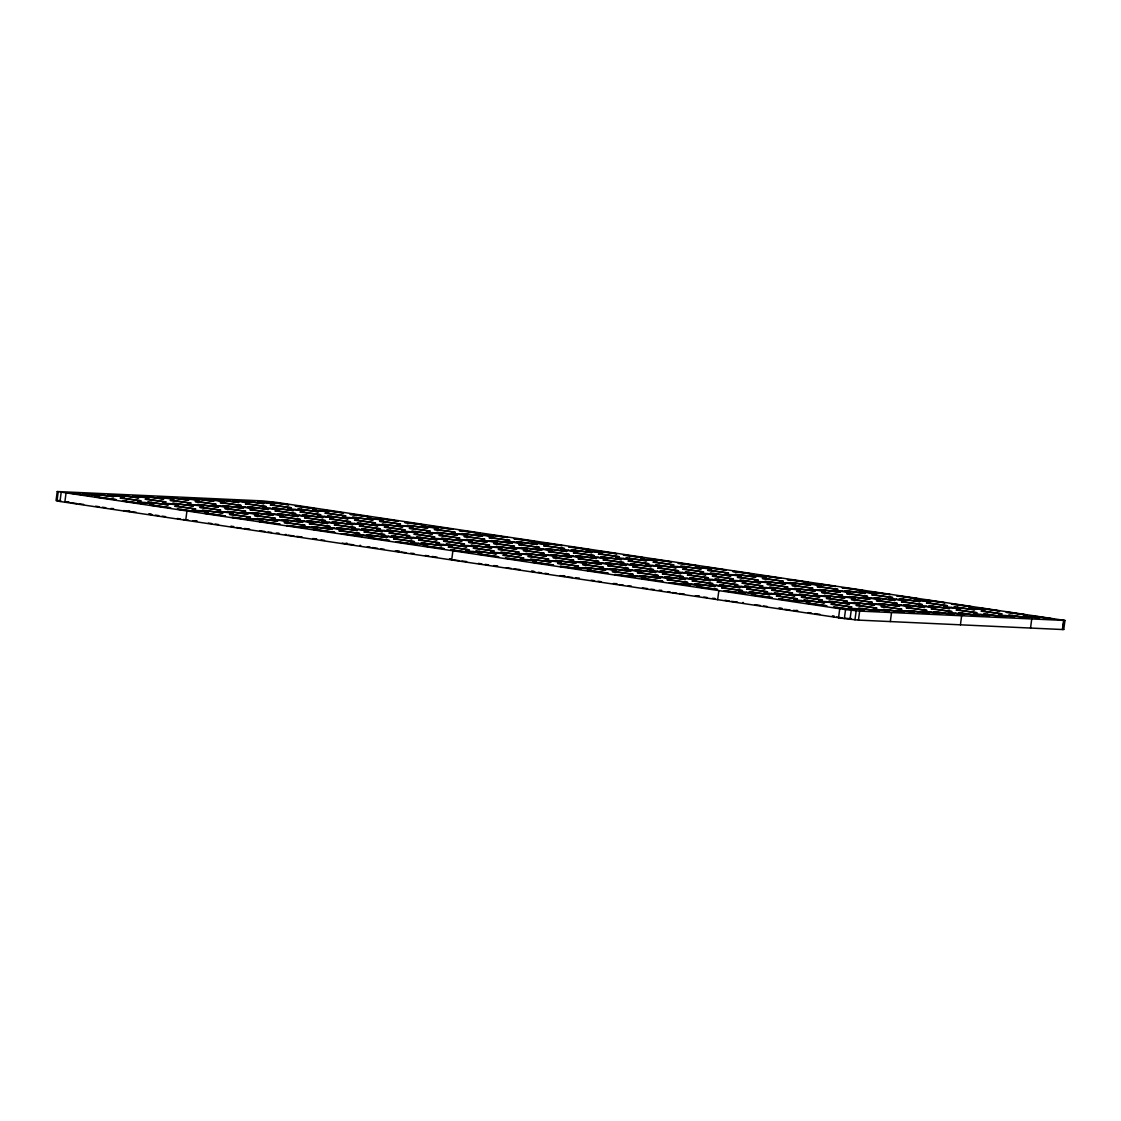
<?xml version="1.0" encoding="UTF-8"?>
<svg xmlns="http://www.w3.org/2000/svg" width="1121" height="1121" viewBox="0 0 1121 1121"><rect width="100%" height="100%" fill="white"/><g stroke="black" fill="none" stroke-linecap="round" stroke-linejoin="round"><path stroke-width="1.5" d="M57.241 491.53L56.05 500.541L60.002 501.479L844.351 618.596L858.476 620.109L1062.4 629.526L1063.759 629.47L1064.95 620.459L276.649 502.404L262.524 500.891L57.241 491.53L845.542 609.586L859.653 611.099L1064.95 620.459M56.989 500.891L58.18 491.881M60.002 501.479L61.179 492.455M64.822 502.25L66.013 493.24M185.722 520.298L186.899 511.288M451.679 560.024L452.87 551M717.65 599.735L718.841 590.711M838.55 617.783L839.727 608.773M844.351 618.596L845.542 609.586M850.04 619.31L851.231 610.3M854.959 619.843L856.15 610.833M858.476 620.109L859.653 611.099M890.34 621.58L891.517 612.57M960.431 624.817L961.622 615.807M1030.535 628.054L1031.726 619.03M1062.4 629.526L1063.591 620.502M1063.212 626.121L1063.619 623.122M57.409 500.498L60.758 500.653M68.885 501.984L66.643 501.886L68.815 502.32M110.867 508.486L113.543 508.612M151.265 514.245L148.603 514.133L151.994 514.637M196.834 520.915L192.77 520.719M233.588 526.506L230.688 526.38L233.644 527.024M241.463 528.187L236.559 527.459M249.577 529L244.35 528.495M276.242 533.05L278.919 533.176M286.331 534.591L285.365 534.535L286.5 534.717M316.64 538.809L312.647 538.626L316.024 539.131M359.897 545.366L360.696 545.395M367.324 546.782L369.986 546.908M396.96 550.971L399.552 551.196M406.012 552.709L401.262 552.05M413.915 553.508L410.538 553.228M451.343 559.127L449.409 559.043L451.076 559.365M466.658 561.579L461.908 561.018M493.632 565.643L497.64 565.839M534.03 571.402L531.354 571.276L534.745 571.794M579.291 578.058L575.535 577.875M617.012 583.691L613.439 583.537L616.396 584.181M631.361 586.115L628.222 585.779M659.008 590.207L661.67 590.333M669.755 591.776L668.116 591.692L669.798 592.028M696.73 595.84L699.406 595.966M712.353 598.306L715.016 598.432M742.663 602.523L743.447 602.552M779.726 608.128L781.926 608.297M797.339 610.693L793.304 610.385M834.402 616.298L832.16 616.2L834.332 616.634M851.357 618.834L844.659 618.175M519.906 569.566L514.189 568.908M564.816 575.83L563.204 575.634M136.103 512.297L131.437 511.751M346.095 543.167L347.202 543.293M737.576 602.117L731.453 601.36M79.143 503.861L83.599 504.408M128.481 510.63L129.658 510.77M353.704 544.834L348.701 544.203M572.425 577.497L567.422 576.867M188.496 520.2L183.199 519.485M296.659 536.37L302.138 537.043M679.41 593.527L684.511 594.144M789.983 610.006L784.686 609.306M850.026 618.26L851.315 618.568M196.651 520.901L195.502 520.676M797.746 610.651L796.625 610.399M95.621 506.216L99.012 506.72M102.389 507.224L105.78 507.729M155.385 515.142L158.776 515.646M162.167 516.15L165.558 516.655M208.366 523.045L211.757 523.563M215.148 524.067L218.539 524.572M259.652 530.709L264.738 531.466M268.129 531.971L271.52 532.475M321.11 539.888L324.501 540.392M372.41 547.552L377.497 548.309M380.874 548.814L384.265 549.318M395.293 550.957L399.146 551.728M425.391 555.456L428.783 555.96M432.174 556.464L437.26 557.235M478.373 563.373L481.764 563.877M485.155 564.381L488.546 564.886M538.136 572.299L541.527 572.803M544.918 573.307L548.309 573.812M591.131 580.202L594.508 580.706M597.899 581.224L601.29 581.729M642.417 587.866L647.504 588.623M650.895 589.128L654.286 589.632M695.398 595.783L698.789 596.288M703.876 597.045L707.267 597.549M755.162 604.695L760.248 605.466M763.639 605.971L767.03 606.475M778.436 608.171L781.898 608.885M808.143 612.612L811.534 613.117M814.925 613.621L820.012 614.392M71.057 502.74L76.76 503.595M123.618 510.587L129.98 511.54M180.425 519.065L177.328 518.448M288.321 535.179L294.024 536.034M347.244 543.979L342.213 543.153M453.823 559.897L459.512 560.752M506.384 567.744L511.274 568.473M564.634 576.446L560.094 575.605M619.31 584.616L623.556 585.246M672.544 592.561L676.776 593.191M729.337 601.038L724.979 600.31M836.574 617.054L842.277 617.909M1062.82 629.119L1063.759 629.47M71.702 493.044L67.835 492.862L88.657 495.58L71.702 493.044M96.728 494.193L92.847 494.025L113.683 496.729L96.728 494.193M121.755 495.356L117.873 495.174L138.71 497.878L121.755 495.356M146.781 496.505L142.899 496.323L163.722 499.041L146.781 496.505M171.793 497.654L167.926 497.486L188.748 500.19L171.793 497.654M196.82 498.817L192.938 498.635L213.775 501.339L196.82 498.817M221.846 499.966L217.964 499.784L238.787 502.502L221.846 499.966M246.858 501.115L242.991 500.947L263.813 503.651L246.858 501.115M271.885 502.278L268.003 502.096L288.84 504.8L271.885 502.278M90.255 494.319L82.506 493.969L99.012 495.636L90.255 494.319M115.281 495.482L107.532 495.118L124.025 496.785L115.281 495.482M140.307 496.631L132.544 496.267L149.051 497.934L140.307 496.631M165.333 497.78L157.571 497.43L174.077 499.097L165.333 497.78M190.346 498.943L182.597 498.579L199.104 500.246L190.346 498.943M215.372 500.092L207.609 499.742L224.116 501.395L215.372 500.092M240.398 501.241L232.636 500.891L249.142 502.558L240.398 501.241M265.411 502.404L257.662 502.04L274.169 503.707L265.411 502.404M99.11 497.135L95.103 496.939L116.066 499.658L99.11 497.135M124.137 498.285L120.129 498.102L141.078 500.821L124.137 498.285M149.149 499.434L145.155 499.251L166.104 501.97L149.149 499.434M174.175 500.597L170.168 500.4L191.131 503.119L174.175 500.597M199.202 501.746L195.194 501.563L216.157 504.282L199.202 501.746M224.228 502.895L220.22 502.712L241.169 505.431L224.228 502.895M249.24 504.058L245.247 503.875L266.195 506.58L249.24 504.058M274.267 505.207L270.259 505.025L291.222 507.743L274.267 505.207M299.293 506.356L295.285 506.174L316.234 508.892L299.293 506.356M126.393 501.213L122.511 501.031L143.334 503.735L126.393 501.213M151.405 502.362L147.538 502.18L168.36 504.898L151.405 502.362M176.431 503.511L172.55 503.343L193.387 506.047L176.431 503.511M201.458 504.674L197.576 504.492L218.413 507.196L201.458 504.674M226.484 505.823L222.603 505.641L243.425 508.359L226.484 505.823M251.496 506.972L247.615 506.804L268.451 509.509L251.496 506.972M276.523 508.135L272.641 507.953L293.478 510.658L276.523 508.135M301.549 509.284L297.668 509.102L318.49 511.821L301.549 509.284M326.561 510.447L322.694 510.265L343.516 512.97L326.561 510.447M144.945 502.488L137.182 502.124L153.689 503.791L144.945 502.488M169.958 503.637L162.209 503.287L178.715 504.954L169.958 503.637M194.984 504.8L187.221 504.436L203.728 506.103L194.984 504.8M220.01 505.949L212.247 505.599L228.754 507.253L220.01 505.949M245.023 507.098L237.274 506.748L253.78 508.416L245.023 507.098M270.049 508.261L262.3 507.897L278.807 509.565L270.049 508.261M295.075 509.41L287.312 509.06L303.819 510.714L295.075 509.41M320.102 510.559L312.339 510.209L328.845 511.877L320.102 510.559M153.787 505.291L149.794 505.109L170.742 507.827L153.787 505.291M178.814 506.454L174.806 506.258L195.769 508.976L178.814 506.454M203.84 507.603L199.832 507.421L220.781 510.139L203.84 507.603M228.852 508.752L224.859 508.57L245.807 511.288L228.852 508.752M253.878 509.915L249.871 509.733L270.834 512.437L253.878 509.915M278.905 511.064L274.897 510.882L295.86 513.6L278.905 511.064M303.931 512.213L299.924 512.031L320.872 514.749L303.931 512.213M328.943 513.376L324.95 513.194L345.899 515.898L328.943 513.376M353.97 514.525L349.962 514.343L370.925 517.061L353.97 514.525M181.07 509.368L177.188 509.2L198.025 511.905L181.07 509.368M206.096 510.531L202.214 510.349L223.037 513.054L206.096 510.531M231.108 511.68L227.241 511.498L248.063 514.217L231.108 511.68M256.134 512.829L252.253 512.661L273.09 515.366L256.134 512.829M281.161 513.993L277.279 513.81L298.102 516.515L281.161 513.993M306.187 515.142L302.306 514.959L323.128 517.678L306.187 515.142M331.199 516.305L327.318 516.122L348.155 518.827L331.199 516.305M356.226 517.454L352.344 517.271L373.181 519.99L356.226 517.454M381.252 518.603L377.371 518.42L398.193 521.139L381.252 518.603M199.622 510.658L191.859 510.293L208.366 511.961L199.622 510.658M224.648 511.807L216.885 511.456L233.392 513.11L224.648 511.807M249.661 512.956L241.912 512.605L258.419 514.273L249.661 512.956M274.687 514.119L266.924 513.754L283.431 515.422L274.687 514.119M299.713 515.268L291.95 514.917L308.457 516.571L299.713 515.268M324.726 516.417L316.977 516.066L333.483 517.734L324.726 516.417M349.752 517.58L342.003 517.215L358.496 518.883L349.752 517.58M374.778 518.729L367.015 518.378L383.522 520.032L374.778 518.729M208.464 513.46L204.47 513.278L225.419 515.996L208.464 513.46M233.49 514.609L229.483 514.427L250.445 517.145L233.49 514.609M258.517 515.772L254.509 515.59L275.472 518.294L258.517 515.772M283.543 516.921L279.535 516.739L300.484 519.457L283.543 516.921M308.555 518.07L304.562 517.888L325.51 520.606L308.555 518.07M333.582 519.233L329.574 519.051L350.537 521.755L333.582 519.233M358.608 520.382L354.6 520.2L375.549 522.918L358.608 520.382M383.634 521.531L379.627 521.349L400.575 524.067L383.634 521.531M408.647 522.694L404.653 522.512L425.602 525.217L408.647 522.694M235.746 517.538L231.865 517.356L252.701 520.074L235.746 517.538M260.773 518.687L256.891 518.519L277.728 521.223L260.773 518.687M285.799 519.85L281.917 519.668L302.74 522.372L285.799 519.85M310.811 520.999L306.944 520.817L327.766 523.535L310.811 520.999M335.838 522.162L331.956 521.98L352.793 524.684L335.838 522.162M360.864 523.311L356.982 523.129L377.805 525.847L360.864 523.311M385.876 524.46L382.009 524.278L402.831 526.996L385.876 524.46M410.903 525.623L407.021 525.441L427.858 528.145L410.903 525.623M435.929 526.772L432.047 526.59L452.884 529.308L435.929 526.772M254.299 518.813L246.536 518.463L263.043 520.13L254.299 518.813M279.325 519.976L271.562 519.612L288.069 521.279L279.325 519.976M304.337 521.125L296.589 520.775L313.095 522.428L304.337 521.125M329.364 522.274L321.615 521.924L338.122 523.591L329.364 522.274M354.39 523.437L346.627 523.073L363.134 524.74L354.39 523.437M379.416 524.586L371.654 524.236L388.16 525.889L379.416 524.586M404.429 525.749L396.68 525.385L413.187 527.052L404.429 525.749M429.455 526.898L421.706 526.534L438.199 528.201L429.455 526.898M263.155 521.629L259.147 521.447L280.096 524.152L263.155 521.629M288.167 522.778L284.174 522.596L305.122 525.315L288.167 522.778M313.193 523.927L309.186 523.745L330.149 526.464L313.193 523.927M338.22 525.09L334.212 524.908L355.175 527.613L338.22 525.09M363.246 526.239L359.238 526.057L380.187 528.776L363.246 526.239M388.258 527.388L384.265 527.206L405.213 529.925L388.258 527.388M413.285 528.552L409.277 528.369L430.24 531.074L413.285 528.552M438.311 529.701L434.303 529.518L455.252 532.237L438.311 529.701M463.323 530.864L459.33 530.667L480.278 533.386L463.323 530.864M290.423 525.707L286.556 525.525L307.378 528.229L290.423 525.707M315.449 526.856L311.568 526.674L332.405 529.392L315.449 526.856M340.476 528.019L336.594 527.837L357.417 530.541L340.476 528.019M365.502 529.168L361.621 528.986L382.443 531.704L365.502 529.168M390.514 530.317L386.633 530.135L407.469 532.853L390.514 530.317M415.541 531.48L411.659 531.298L432.496 534.002L415.541 531.48M440.567 532.629L436.686 532.447L457.508 535.165L440.567 532.629M465.579 533.778L461.712 533.61L482.534 536.314L465.579 533.778M490.606 534.941L486.724 534.759L507.561 537.463L490.606 534.941M308.976 526.982L301.227 526.632L317.733 528.285L308.976 526.982M334.002 528.131L326.239 527.781L342.746 529.448L334.002 528.131M359.028 529.294L351.265 528.93L367.772 530.597L359.028 529.294M384.041 530.443L376.292 530.093L392.798 531.746L384.041 530.443M409.067 531.606L401.318 531.242L417.825 532.909L409.067 531.606M434.093 532.755L426.33 532.391L442.837 534.058L434.093 532.755M459.12 533.904L451.357 533.554L467.863 535.207L459.12 533.904M484.132 535.067L476.383 534.703L492.89 536.37L484.132 535.067M317.832 529.785L313.824 529.602L334.787 532.321L317.832 529.785M342.858 530.948L338.85 530.765L359.799 533.47L342.858 530.948M367.87 532.097L363.877 531.915L384.825 534.633L367.87 532.097M392.896 533.246L388.889 533.064L409.852 535.782L392.896 533.246M417.923 534.409L413.915 534.227L434.864 536.931L417.923 534.409M442.949 535.558L438.942 535.376L459.89 538.094L442.949 535.558M467.961 536.721L463.968 536.525L484.917 539.243L467.961 536.721M492.988 537.87L488.98 537.688L509.943 540.406L492.988 537.87M518.014 539.019L514.007 538.837L534.955 541.555L518.014 539.019M345.114 533.876L341.232 533.694L362.055 536.399L345.114 533.876M370.126 535.025L366.259 534.843L387.081 537.562L370.126 535.025M395.153 536.174L391.271 535.992L412.108 538.711L395.153 536.174M420.179 537.337L416.297 537.155L437.12 539.86L420.179 537.337M445.191 538.486L441.324 538.304L462.146 541.023L445.191 538.486M470.217 539.635L466.336 539.467L487.173 542.172L470.217 539.635M495.244 540.798L491.362 540.616L512.199 543.321L495.244 540.798M520.27 541.947L516.389 541.765L537.211 544.484L520.27 541.947M545.282 543.096L541.415 542.928L562.238 545.633L545.282 543.096M363.666 535.151L355.903 534.787L372.41 536.455L363.666 535.151M388.679 536.3L380.93 535.95L397.437 537.604L388.679 536.3M413.705 537.463L405.942 537.099L422.449 538.767L413.705 537.463M438.731 538.612L430.968 538.248L447.475 539.916L438.731 538.612M463.744 539.762L455.995 539.411L472.502 541.065L463.744 539.762M488.77 540.925L481.021 540.56L497.514 542.228L488.77 540.925M513.796 542.074L506.033 541.709L522.54 543.377L513.796 542.074M538.823 543.223L531.06 542.872L547.566 544.54L538.823 543.223M372.508 537.954L368.501 537.772L389.463 540.49L372.508 537.954M397.535 539.103L393.527 538.921L414.49 541.639L397.535 539.103M422.561 540.266L418.553 540.084L439.502 542.788L422.561 540.266M447.573 541.415L443.58 541.233L464.528 543.951L447.573 541.415M472.6 542.578L468.592 542.382L489.555 545.1L472.6 542.578M497.626 543.727L493.618 543.545L514.567 546.263L497.626 543.727M522.638 544.876L518.645 544.694L539.593 547.412L522.638 544.876M547.665 546.039L543.657 545.843L564.62 548.561L547.665 546.039M572.691 547.188L568.683 547.006L589.646 549.724L572.691 547.188M399.791 542.032L395.909 541.849L416.732 544.568L399.791 542.032M424.817 543.195L420.935 543.012L441.758 545.717L424.817 543.195M449.829 544.344L445.948 544.161L466.784 546.88L449.829 544.344M474.856 545.493L470.974 545.324L491.811 548.029L474.856 545.493M499.882 546.656L496 546.473L516.823 549.178L499.882 546.656M524.894 547.805L521.027 547.623L541.849 550.341L524.894 547.805M549.921 548.954L546.039 548.786L566.876 551.49L549.921 548.954M574.947 550.117L571.065 549.935L591.902 552.639L574.947 550.117M599.973 551.266L596.092 551.084L616.914 553.802L599.973 551.266M418.343 543.321L410.58 542.956L427.087 544.624L418.343 543.321M443.356 544.47L435.607 544.105L452.113 545.773L443.356 544.47M468.382 545.619L460.633 545.268L477.14 546.922L468.382 545.619M493.408 546.782L485.645 546.417L502.152 548.085L493.408 546.782M518.434 547.931L510.672 547.566L527.178 549.234L518.434 547.931M543.447 549.08L535.698 548.73L552.205 550.397L543.447 549.08M568.473 550.243L560.71 549.879L577.217 551.546L568.473 550.243M593.499 551.392L585.737 551.028L602.243 552.695L593.499 551.392M427.185 546.123L423.192 545.941L444.14 548.645L427.185 546.123M452.211 547.272L448.204 547.09L469.167 549.808L452.211 547.272M477.238 548.435L473.23 548.239L494.193 550.957L477.238 548.435M502.264 549.584L498.256 549.402L519.205 552.121L502.264 549.584M527.276 550.733L523.283 550.551L544.231 553.27L527.276 550.733M552.303 551.896L548.295 551.7L569.258 554.419L552.303 551.896M577.329 553.045L573.321 552.863L594.27 555.582L577.329 553.045M602.341 554.194L598.348 554.012L619.296 556.731L602.341 554.194M627.368 555.357L623.36 555.161L644.323 557.88L627.368 555.357M454.467 550.201L450.586 550.019L471.423 552.737L454.467 550.201M479.494 551.35L475.612 551.182L496.435 553.886L479.494 551.35M504.506 552.513L500.639 552.331L521.461 555.035L504.506 552.513M529.532 553.662L525.651 553.48L546.488 556.198L529.532 553.662M554.559 554.811L550.677 554.643L571.514 557.347L554.559 554.811M579.585 555.974L575.704 555.792L596.526 558.496L579.585 555.974M604.597 557.123L600.73 556.941L621.552 559.659L604.597 557.123M629.624 558.272L625.742 558.104L646.579 560.808L629.624 558.272M654.65 559.435L650.769 559.253L671.591 561.957L654.65 559.435M473.02 551.476L465.257 551.126L481.764 552.779L473.02 551.476M498.046 552.639L490.283 552.275L506.79 553.942L498.046 552.639M523.059 553.788L515.31 553.424L531.816 555.091L523.059 553.788M548.085 554.937L540.336 554.587L556.829 556.254L548.085 554.937M573.111 556.1L565.348 555.736L581.855 557.403L573.111 556.1M598.138 557.249L590.375 556.885L606.881 558.552L598.138 557.249M623.15 558.398L615.401 558.048L631.908 559.715L623.15 558.398M648.176 559.561L640.413 559.197L656.92 560.864L648.176 559.561M481.876 554.292L477.868 554.096L498.817 556.815L481.876 554.292M506.888 555.441L502.895 555.259L523.843 557.978L506.888 555.441M531.915 556.591L527.907 556.408L548.87 559.127L531.915 556.591M556.941 557.754L552.933 557.557L573.882 560.276L556.941 557.754M581.953 558.903L577.96 558.72L598.908 561.439L581.953 558.903M606.979 560.052L602.972 559.869L623.935 562.588L606.979 560.052M632.006 561.215L627.998 561.018L648.961 563.737L632.006 561.215M657.032 562.364L653.025 562.182L673.973 564.9L657.032 562.364M682.044 563.513L678.051 563.331L699 566.049L682.044 563.513M509.144 558.37L505.263 558.188L526.099 560.892L509.144 558.37M534.171 559.519L530.289 559.337L551.126 562.055L534.171 559.519M559.197 560.668L555.315 560.5L576.138 563.204L559.197 560.668M584.209 561.831L580.342 561.649L601.164 564.353L584.209 561.831M609.235 562.98L605.354 562.798L626.191 565.516L609.235 562.98M634.262 564.129L630.38 563.961L651.217 566.666L634.262 564.129M659.288 565.292L655.407 565.11L676.229 567.815L659.288 565.292M684.3 566.441L680.419 566.259L701.256 568.978L684.3 566.441M709.327 567.59L705.445 567.422L726.282 570.127L709.327 567.59M527.697 559.645L519.948 559.281L536.455 560.948L527.697 559.645M552.723 560.794L544.96 560.444L561.467 562.111L552.723 560.794M577.749 561.957L569.986 561.593L586.493 563.26L577.749 561.957M602.762 563.106L595.013 562.742L611.52 564.409L602.762 563.106M627.788 564.255L620.025 563.905L636.532 565.573L627.788 564.255M652.814 565.418L645.051 565.054L661.558 566.722L652.814 565.418M677.827 566.567L670.078 566.217L686.584 567.871L677.827 566.567M702.853 567.716L695.104 567.366L711.611 569.034L702.853 567.716M536.553 562.448L532.545 562.266L553.508 564.984L536.553 562.448M561.579 563.611L557.571 563.415L578.52 566.133L561.579 563.611M586.591 564.76L582.598 564.578L603.546 567.296L586.591 564.76M611.618 565.909L607.61 565.727L628.573 568.445L611.618 565.909M636.644 567.072L632.636 566.876L653.585 569.594L636.644 567.072M661.656 568.221L657.663 568.039L678.611 570.757L661.656 568.221M686.683 569.37L682.675 569.188L703.638 571.906L686.683 569.37M711.709 570.533L707.701 570.351L728.664 573.055L711.709 570.533M736.735 571.682L732.728 571.5L753.676 574.218L736.735 571.682M563.821 566.525L559.954 566.357L580.776 569.062L563.821 566.525M588.847 567.688L584.966 567.506L605.802 570.211L588.847 567.688M613.874 568.837L609.992 568.655L630.829 571.374L613.874 568.837M638.9 569.986L635.018 569.818L655.841 572.523L638.9 569.986M663.912 571.15L660.045 570.967L680.867 573.672L663.912 571.15M688.939 572.299L685.057 572.116L705.894 574.835L688.939 572.299M713.965 573.448L710.083 573.279L730.906 575.984L713.965 573.448M738.977 574.611L735.11 574.428L755.932 577.133L738.977 574.611M764.004 575.76L760.122 575.577L780.959 578.296L764.004 575.76M582.374 567.815L574.625 567.45L591.131 569.118L582.374 567.815M607.4 568.964L599.651 568.599L616.144 570.267L607.4 568.964M632.426 570.113L624.663 569.762L641.17 571.43L632.426 570.113M657.452 571.276L649.69 570.911L666.196 572.579L657.452 571.276M682.465 572.425L674.716 572.074L691.223 573.728L682.465 572.425M707.491 573.574L699.728 573.223L716.235 574.891L707.491 573.574M732.517 574.737L724.755 574.372L741.261 576.04L732.517 574.737M757.53 575.886L749.781 575.535L766.288 577.189L757.53 575.886M591.229 570.617L587.222 570.435L608.185 573.153L591.229 570.617M616.256 571.766L612.248 571.584L633.197 574.302L616.256 571.766M641.268 572.929L637.274 572.733L658.223 575.451L641.268 572.929M666.294 574.078L662.287 573.896L683.25 576.614L666.294 574.078M691.321 575.227L687.313 575.045L708.276 577.763L691.321 575.227M716.347 576.39L712.339 576.208L733.288 578.912L716.347 576.39M741.359 577.539L737.366 577.357L758.314 580.075L741.359 577.539M766.386 578.688L762.378 578.506L783.341 581.224L766.386 578.688M791.412 579.851L787.404 579.669L808.353 582.374L791.412 579.851M618.512 574.695L614.63 574.513L635.453 577.231L618.512 574.695M643.524 575.844L639.657 575.676L660.479 578.38L643.524 575.844M668.55 577.007L664.669 576.825L685.506 579.529L668.55 577.007M693.577 578.156L689.695 577.974L710.532 580.692L693.577 578.156M718.603 579.305L714.722 579.137L735.544 581.841L718.603 579.305M743.615 580.468L739.734 580.286L760.57 582.99L743.615 580.468M768.642 581.617L764.76 581.435L785.597 584.153L768.642 581.617M793.668 582.78L789.787 582.598L810.609 585.302L793.668 582.78M818.68 583.929L814.813 583.747L835.635 586.465L818.68 583.929M637.064 575.97L629.301 575.619L645.808 577.287L637.064 575.97M662.077 577.133L654.328 576.769L670.834 578.436L662.077 577.133M687.103 578.282L679.34 577.932L695.847 579.585L687.103 578.282M712.129 579.431L704.366 579.081L720.873 580.748L712.129 579.431M737.142 580.594L729.393 580.23L745.899 581.897L737.142 580.594M762.168 581.743L754.419 581.393L770.926 583.046L762.168 581.743M787.194 582.892L779.431 582.542L795.938 584.209L787.194 582.892M812.221 584.055L804.458 583.691L820.964 585.358L812.221 584.055M645.906 578.786L641.913 578.59L662.861 581.309L645.906 578.786M670.933 579.935L666.925 579.753L687.888 582.472L670.933 579.935M695.959 581.084L691.951 580.902L712.9 583.621L695.959 581.084M720.971 582.247L716.978 582.065L737.926 584.77L720.971 582.247M745.997 583.396L741.99 583.214L762.953 585.933L745.997 583.396M771.024 584.545L767.016 584.363L787.979 587.082L771.024 584.545M796.05 585.708L792.043 585.526L812.991 588.231L796.05 585.708M821.062 586.858L817.069 586.675L838.018 589.394L821.062 586.858M846.089 588.007L842.081 587.824L863.044 590.543L846.089 588.007M673.189 582.864L669.307 582.682L690.144 585.386L673.189 582.864M698.215 584.013L694.333 583.831L715.156 586.549L698.215 584.013M723.227 585.162L719.36 584.994L740.182 587.698L723.227 585.162M748.253 586.325L744.372 586.143L765.209 588.847L748.253 586.325M773.28 587.474L769.398 587.292L790.221 590.01L773.28 587.474M798.306 588.637L794.425 588.455L815.247 591.159L798.306 588.637M823.318 589.786L819.437 589.604L840.274 592.322L823.318 589.786M848.345 590.935L844.463 590.753L865.3 593.471L848.345 590.935M873.371 592.098L869.49 591.916L890.312 594.62L873.371 592.098M691.741 584.139L683.978 583.789L700.485 585.442L691.741 584.139M716.767 585.288L709.004 584.938L725.511 586.605L716.767 585.288M741.78 586.451L734.031 586.087L750.538 587.754L741.78 586.451M766.806 587.6L759.043 587.25L775.55 588.903L766.806 587.6M791.832 588.749L784.069 588.399L800.576 590.066L791.832 588.749M816.845 589.912L809.096 589.548L825.602 591.215L816.845 589.912M841.871 591.061L834.122 590.711L850.615 592.364L841.871 591.061M866.897 592.21L859.134 591.86L875.641 593.527L866.897 592.21M700.583 586.942L696.589 586.759L717.538 589.478L700.583 586.942M725.609 588.105L721.602 587.922L742.564 590.627L725.609 588.105M750.636 589.254L746.628 589.071L767.591 591.79L750.636 589.254M775.662 590.403L771.654 590.221L792.603 592.939L775.662 590.403M800.674 591.566L796.681 591.384L817.629 594.088L800.674 591.566M825.701 592.715L821.693 592.533L842.656 595.251L825.701 592.715M850.727 593.864L846.719 593.682L867.668 596.4L850.727 593.864M875.753 595.027L871.746 594.845L892.694 597.549L875.753 595.027M900.766 596.176L896.772 595.994L917.721 598.712L900.766 596.176M727.865 591.019L723.984 590.851L744.82 593.555L727.865 591.019M752.892 592.182L749.01 592L769.847 594.705L752.892 592.182M777.918 593.331L774.036 593.149L794.859 595.868L777.918 593.331M802.93 594.494L799.063 594.312L819.885 597.017L802.93 594.494M827.957 595.643L824.075 595.461L844.912 598.18L827.957 595.643M852.983 596.792L849.101 596.61L869.924 599.329L852.983 596.792M877.995 597.955L874.128 597.773L894.95 600.478L877.995 597.955M903.022 599.104L899.14 598.922L919.977 601.641L903.022 599.104M928.048 600.253L924.166 600.085L945.003 602.79L928.048 600.253M746.418 592.308L738.655 591.944L755.162 593.612L746.418 592.308M771.444 593.457L763.681 593.107L780.188 594.761L771.444 593.457M796.456 594.606L788.708 594.256L805.214 595.924L796.456 594.606M821.483 595.769L813.734 595.405L830.241 597.073L821.483 595.769M846.509 596.918L838.746 596.568L855.253 598.222L846.509 596.918M871.535 598.068L863.773 597.717L880.279 599.385L871.535 598.068M896.548 599.231L888.799 598.866L905.306 600.534L896.548 599.231M921.574 600.38L913.825 600.029L930.318 601.683L921.574 600.38M755.274 595.111L751.266 594.929L772.215 597.647L755.274 595.111M780.286 596.26L776.293 596.078L797.241 598.796L780.286 596.26M805.312 597.423L801.305 597.241L822.268 599.945L805.312 597.423M830.339 598.572L826.331 598.39L847.294 601.108L830.339 598.572M855.365 599.721L851.357 599.539L872.306 602.257L855.365 599.721M880.377 600.884L876.384 600.702L897.332 603.406L880.377 600.884M905.404 602.033L901.396 601.851L922.359 604.569L905.404 602.033M930.43 603.182L926.422 603L947.371 605.718L930.43 603.182M955.442 604.345L951.449 604.163L972.397 606.867L955.442 604.345M782.542 599.189L778.675 599.006L799.497 601.725L782.542 599.189M807.568 600.352L803.687 600.169L824.524 602.874L807.568 600.352M832.595 601.501L828.713 601.318L849.536 604.037L832.595 601.501M857.621 602.65L853.74 602.467L874.562 605.186L857.621 602.65M882.633 603.813L878.752 603.63L899.588 606.335L882.633 603.813M907.66 604.962L903.778 604.78L924.615 607.498L907.66 604.962M932.686 606.111L928.805 605.943L949.627 608.647L932.686 606.111M957.698 607.274L953.831 607.092L974.653 609.796L957.698 607.274M982.725 608.423L978.843 608.241L999.68 610.959L982.725 608.423M801.095 600.464L793.346 600.113L809.852 601.781L801.095 600.464M826.121 601.627L818.358 601.262L834.865 602.93L826.121 601.627M851.147 602.776L843.384 602.425L859.891 604.079L851.147 602.776M876.16 603.925L868.411 603.574L884.917 605.242L876.16 603.925M901.186 605.088L893.437 604.723L909.944 606.391L901.186 605.088M926.212 606.237L918.449 605.886L934.956 607.54L926.212 606.237M951.239 607.4L943.476 607.036L959.982 608.703L951.239 607.4M976.251 608.549L968.502 608.185L985.009 609.852L976.251 608.549M809.951 603.28L805.943 603.098L826.906 605.802L809.951 603.28M834.977 604.429L830.969 604.247L851.918 606.965L834.977 604.429M859.989 605.578L855.996 605.396L876.944 608.114L859.989 605.578M885.015 606.741L881.008 606.559L901.971 609.264L885.015 606.741M910.042 607.89L906.034 607.708L926.983 610.427L910.042 607.89M935.068 609.039L931.061 608.857L952.009 611.576L935.068 609.039M960.08 610.202L956.087 610.02L977.036 612.725L960.08 610.202M985.107 611.351L981.099 611.169L1002.062 613.888L985.107 611.351M1010.133 612.514L1006.126 612.318L1027.074 615.037L1010.133 612.514M837.233 607.358L833.351 607.176L854.174 609.894L837.233 607.358M862.245 608.507L858.378 608.325L879.2 611.043L862.245 608.507M887.272 609.67L883.39 609.488L904.227 612.192L887.272 609.67M912.298 610.819L908.416 610.637L929.239 613.355L912.298 610.819M937.31 611.968L933.443 611.8L954.265 614.504L937.31 611.968M962.336 613.131L958.455 612.949L979.292 615.653L962.336 613.131M987.363 614.28L983.481 614.098L1004.318 616.816L987.363 614.28M1012.389 615.429L1008.508 615.261L1029.33 617.965L1012.389 615.429M1037.401 616.592L1033.534 616.41L1054.357 619.114L1037.401 616.592M855.785 608.633L848.022 608.283L864.529 609.936L855.785 608.633M880.798 609.782L873.049 609.432L889.556 611.099L880.798 609.782M905.824 610.945L898.061 610.581L914.568 612.248L905.824 610.945M930.85 612.094L923.087 611.744L939.594 613.397L930.85 612.094M955.863 613.257L948.114 612.893L964.62 614.56L955.863 613.257M980.889 614.406L973.14 614.042L989.633 615.709L980.889 614.406M1005.915 615.555L998.152 615.205L1014.659 616.858L1005.915 615.555M1030.942 616.718L1023.179 616.354L1039.685 618.021L1030.942 616.718"/></g></svg>
